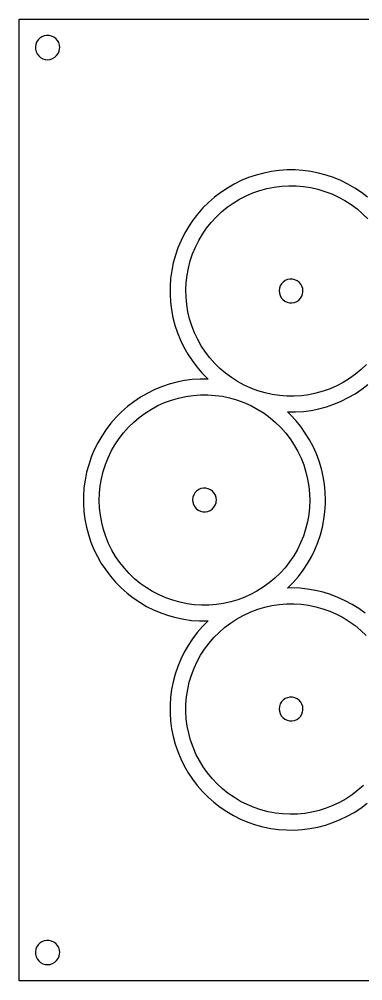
# Model space of a CAD drawing. Header units: millimetres. Extents: x 0 to 340, y 0 to 340.
# Drawn here: x 0 to 121.4, y 0 to 340 of the extents above; entities that cross this region are included whole.
import ezdxf

# ---------------------------------------------------------------- set-up
doc = ezdxf.new("R2010")
doc.units = ezdxf.units.MM

msp = doc.modelspace()

# ---------------------------------------------------------------- linework, layer by layer
at = {"layer": 'EXPERIMENTAL_CUT'}
for p, q in [((0, 0), (0, 340)), ((0, 340), (340, 340)), ((7.26, 333.31), (6.64, 332.68)), ((7.99, 333.8), (7.26, 333.31)), ((8.81, 334.13), (7.99, 333.8)), ((9.68, 334.29), (8.81, 334.13)), ((10.56, 334.26), (9.68, 334.29)), ((11.42, 334.06), (10.56, 334.26)), ((12.22, 333.68), (11.42, 334.06)), ((12.93, 333.15), (12.22, 333.68)), ((5.85, 331.12), (5.71, 330.25)), ((5.71, 330.25), (5.75, 329.36)), ((6.16, 331.94), (5.85, 331.12)), ((6.64, 332.68), (6.16, 331.94)), ((13.51, 332.49), (12.93, 333.15)), ((13.94, 331.72), (13.51, 332.49)), ((14.21, 330.88), (13.94, 331.72)), ((14.3, 330), (14.21, 330.88)), ((14.27, 329.51), (14.3, 330)), ((5.75, 329.36), (5.97, 328.51)), ((5.97, 328.51), (6.36, 327.72)), ((6.36, 327.72), (6.9, 327.02)), ((6.9, 327.02), (7.57, 326.45)), ((7.57, 326.45), (8.35, 326.03)), ((11.79, 326.09), (12.55, 326.54)), ((12.55, 326.54), (13.2, 327.13)), ((13.2, 327.13), (13.72, 327.84)), ((13.72, 327.84), (14.08, 328.65)), ((14.08, 328.65), (14.27, 329.51)), ((8.35, 326.03), (9.19, 325.78)), ((9.19, 325.78), (10.07, 325.7)), ((10.07, 325.7), (10.95, 325.81)), ((10.95, 325.81), (11.79, 326.09)), ((89.13, 286.14), (86.4, 285.6)), ((91.9, 286.5), (89.13, 286.14)), ((94.68, 286.69), (91.9, 286.5)), ((97.47, 286.69), (94.68, 286.69)), ((100.25, 286.51), (97.47, 286.69)), ((103.02, 286.15), (100.25, 286.51)), ((105.75, 285.6), (103.02, 286.15)), ((108.45, 284.89), (105.75, 285.6)), ((78.48, 282.92), (75.98, 281.69)), ((81.06, 283.98), (78.48, 282.92)), ((83.7, 284.88), (81.06, 283.98)), ((86.4, 285.6), (83.7, 284.88)), ((111.09, 283.99), (108.45, 284.89)), ((113.67, 282.93), (111.09, 283.99)), ((116.18, 281.7), (113.67, 282.93)), ((73.56, 280.3), (71.24, 278.76)), ((75.98, 281.69), (73.56, 280.3)), ((82.57, 278.57), (85.03, 279.43)), ((85.03, 279.43), (87.53, 280.11)), ((87.53, 280.11), (90.08, 280.62)), ((90.08, 280.62), (92.66, 280.95)), ((92.66, 280.95), (95.26, 281.1)), ((95.26, 281.1), (97.86, 281.07)), ((97.86, 281.07), (100.45, 280.85)), ((100.45, 280.85), (103.02, 280.46)), ((103.02, 280.46), (105.56, 279.89)), ((105.56, 279.89), (108.05, 279.14)), ((108.05, 279.14), (110.48, 278.22)), ((118.59, 280.32), (116.18, 281.7)), ((120.92, 278.77), (118.59, 280.32)), ((69.02, 277.06), (66.92, 275.23)), ((71.24, 278.76), (69.02, 277.06)), ((75.65, 274.99), (77.87, 276.34)), ((77.87, 276.34), (80.18, 277.54)), ((80.18, 277.54), (82.57, 278.57)), ((110.48, 278.22), (112.84, 277.13)), ((112.84, 277.13), (115.12, 275.88)), ((115.12, 275.88), (117.3, 274.47)), ((123.14, 277.08), (120.92, 278.77)), ((64.94, 273.26), (63.1, 271.17)), ((66.92, 275.23), (64.94, 273.26)), ((71.52, 271.84), (73.53, 273.49)), ((73.53, 273.49), (75.65, 274.99)), ((117.3, 274.47), (119.39, 272.91)), ((119.39, 272.91), (121.36, 271.21)), ((61.39, 268.97), (59.83, 266.65)), ((63.1, 271.17), (61.39, 268.97)), ((67.87, 268.14), (69.63, 270.06)), ((69.63, 270.06), (71.52, 271.84)), ((121.36, 271.21), (123.2, 269.38)), ((59.83, 266.65), (58.43, 264.24)), ((64.76, 263.97), (66.24, 266.11)), ((66.24, 266.11), (67.87, 268.14)), ((58.43, 264.24), (57.18, 261.75)), ((63.44, 261.74), (64.76, 263.97)), ((56.1, 259.17), (55.19, 256.54)), ((57.18, 261.75), (56.1, 259.17)), ((61.27, 257.01), (62.27, 259.41)), ((62.27, 259.41), (63.44, 261.74)), ((55.19, 256.54), (54.46, 253.85)), ((60.44, 254.55), (61.27, 257.01)), ((54.46, 253.85), (53.9, 251.12)), ((59.31, 249.48), (59.79, 252.03)), ((59.79, 252.03), (60.44, 254.55)), ((53.52, 248.35), (53.32, 245.57)), ((53.9, 251.12), (53.52, 248.35)), ((59.01, 246.89), (59.31, 249.48)), ((53.32, 245.57), (53.3, 242.78)), ((58.89, 244.3), (59.01, 246.89)), ((92, 244.86), (91.89, 244)), ((92.28, 245.69), (92, 244.86)), ((92.73, 246.43), (92.28, 245.69)), ((93.33, 247.07), (92.73, 246.43)), ((94.04, 247.58), (93.33, 247.07)), ((94.84, 247.92), (94.04, 247.58)), ((95.7, 248.09), (94.84, 247.92)), ((96.57, 248.08), (95.7, 248.09)), ((97.42, 247.89), (96.57, 248.08)), ((98.21, 247.53), (97.42, 247.89)), ((98.92, 247.02), (98.21, 247.53)), ((99.5, 246.37), (98.92, 247.02)), ((99.93, 245.61), (99.5, 246.37)), ((100.2, 244.78), (99.93, 245.61)), ((53.3, 242.78), (53.47, 240)), ((58.96, 241.7), (58.89, 244.3)), ((59.2, 239.11), (58.96, 241.7)), ((91.89, 244), (91.96, 243.13)), ((91.96, 243.13), (92.21, 242.29)), ((92.21, 242.29), (92.63, 241.53)), ((92.63, 241.53), (93.2, 240.86)), ((99.39, 241.32), (99.86, 242.06)), ((99.86, 242.06), (100.16, 242.87)), ((100.16, 242.87), (100.26, 243.39)), ((100.29, 243.91), (100.2, 244.78)), ((100.26, 243.39), (100.29, 243.91)), ((53.47, 240), (53.81, 237.23)), ((59.63, 236.54), (59.2, 239.11)), ((93.2, 240.86), (93.89, 240.33)), ((93.89, 240.33), (94.68, 239.96)), ((94.68, 239.96), (95.52, 239.75)), ((95.52, 239.75), (96.4, 239.72)), ((96.4, 239.72), (97.25, 239.88)), ((97.25, 239.88), (98.06, 240.2)), ((98.06, 240.2), (98.79, 240.69)), ((98.79, 240.69), (99.39, 241.32)), ((53.81, 237.23), (54.34, 234.49)), ((60.23, 234.01), (59.63, 236.54)), ((54.34, 234.49), (55.04, 231.79)), ((55.04, 231.79), (55.92, 229.14)), ((61.01, 231.53), (60.23, 234.01)), ((61.96, 229.11), (61.01, 231.53)), ((55.92, 229.14), (56.97, 226.56)), ((63.08, 226.77), (61.96, 229.11)), ((56.97, 226.56), (58.18, 224.05)), ((64.35, 224.5), (63.08, 226.77)), ((65.79, 222.33), (64.35, 224.5)), ((58.18, 224.05), (59.55, 221.62)), ((59.55, 221.62), (61.08, 219.29)), ((67.37, 220.27), (65.79, 222.33)), ((61.08, 219.29), (62.76, 217.06)), ((69.09, 218.32), (67.37, 220.27)), ((70.94, 216.5), (69.09, 218.32)), ((122.73, 217.95), (120.85, 216.15)), ((62.76, 217.06), (64.58, 214.95)), ((64.58, 214.95), (66.72, 212.78)), ((72.92, 214.81), (70.94, 216.5)), ((75.01, 213.26), (72.92, 214.81)), ((118.85, 214.49), (116.74, 212.97)), ((120.85, 216.15), (118.85, 214.49)), ((52.95, 210.93), (50.31, 210.02)), ((55.65, 211.66), (52.95, 210.93)), ((58.38, 212.21), (55.65, 211.66)), ((61.14, 212.58), (58.38, 212.21)), ((63.93, 212.77), (61.14, 212.58)), ((66.72, 212.78), (63.93, 212.77)), ((77.2, 211.86), (75.01, 213.26)), ((79.49, 210.62), (77.2, 211.86)), ((114.53, 211.6), (112.23, 210.39)), ((116.74, 212.97), (114.53, 211.6)), ((121.06, 209.15), (123.27, 210.85)), ((45.24, 207.71), (42.83, 206.32)), ((47.74, 208.95), (45.24, 207.71)), ((50.31, 210.02), (47.74, 208.95)), ((81.85, 209.54), (79.49, 210.62)), ((84.38, 208.6), (81.85, 209.54)), ((86.87, 207.87), (84.38, 208.6)), ((89.41, 207.31), (86.87, 207.87)), ((104.89, 207.77), (102.35, 207.24)), ((107.4, 208.47), (104.89, 207.77)), ((109.85, 209.35), (107.4, 208.47)), ((112.23, 210.39), (109.85, 209.35)), ((116.32, 206.2), (118.74, 207.59)), ((118.74, 207.59), (121.06, 209.15)), ((40.51, 204.76), (38.3, 203.06)), ((42.83, 206.32), (40.51, 204.76)), ((49.02, 203.36), (51.39, 204.43)), ((51.39, 204.43), (53.83, 205.33)), ((53.83, 205.33), (56.33, 206.06)), ((56.33, 206.06), (58.87, 206.61)), ((58.87, 206.61), (61.44, 206.98)), ((61.44, 206.98), (64.03, 207.17)), ((64.03, 207.17), (66.63, 207.18)), ((66.63, 207.18), (69.23, 207.01)), ((69.23, 207.01), (71.81, 206.66)), ((71.81, 206.66), (74.35, 206.13)), ((74.35, 206.13), (76.85, 205.42)), ((76.85, 205.42), (79.71, 204.37)), ((79.71, 204.37), (82.08, 203.29)), ((91.98, 206.94), (89.41, 207.31)), ((94.58, 206.74), (91.98, 206.94)), ((97.18, 206.73), (94.58, 206.74)), ((99.77, 206.89), (97.18, 206.73)), ((102.35, 207.24), (99.77, 206.89)), ((111.25, 203.89), (113.83, 204.96)), ((113.83, 204.96), (116.32, 206.2)), ((36.2, 201.22), (34.23, 199.25)), ((38.3, 203.06), (36.2, 201.22)), ((42.43, 199.21), (44.53, 200.74)), ((44.53, 200.74), (46.73, 202.13)), ((46.73, 202.13), (49.02, 203.36)), ((82.08, 203.29), (84.36, 202.05)), ((84.36, 202.05), (86.55, 200.65)), ((86.55, 200.65), (88.64, 199.1)), ((94.85, 201.13), (97.64, 201.14)), ((95.84, 200.17), (94.85, 201.13)), ((97.64, 201.14), (100.42, 201.33)), ((100.42, 201.33), (103.19, 201.7)), ((103.19, 201.7), (105.92, 202.25)), ((105.92, 202.25), (108.61, 202.98)), ((108.61, 202.98), (111.25, 203.89)), ((34.23, 199.25), (32.39, 197.15)), ((38.59, 195.71), (40.45, 197.53)), ((40.45, 197.53), (42.43, 199.21)), ((88.64, 199.1), (90.62, 197.41)), ((90.62, 197.41), (92.47, 195.59)), ((97.74, 198.12), (95.84, 200.17)), ((99.5, 195.96), (97.74, 198.12)), ((30.69, 194.94), (29.14, 192.62)), ((32.39, 197.15), (30.69, 194.94)), ((36.86, 193.77), (38.59, 195.71)), ((92.47, 195.59), (94.2, 193.64)), ((101.12, 193.69), (99.5, 195.96)), ((29.14, 192.62), (27.75, 190.21)), ((33.83, 189.55), (35.27, 191.71)), ((35.27, 191.71), (36.86, 193.77)), ((94.2, 193.64), (95.78, 191.58)), ((95.78, 191.58), (97.21, 189.41)), ((102.59, 191.32), (101.12, 193.69)), ((103.9, 188.86), (102.59, 191.32)), ((26.51, 187.71), (25.44, 185.13)), ((27.75, 190.21), (26.51, 187.71)), ((31.41, 184.95), (32.54, 187.29)), ((32.54, 187.29), (33.83, 189.55)), ((97.21, 189.41), (98.49, 187.14)), ((98.49, 187.14), (99.61, 184.8)), ((105.04, 186.31), (103.9, 188.86)), ((25.44, 185.13), (24.54, 182.49)), ((30.45, 182.53), (31.41, 184.95)), ((99.61, 184.8), (100.56, 182.38)), ((106.02, 183.7), (105.04, 186.31)), ((106.83, 181.03), (106.02, 183.7)), ((24.54, 182.49), (23.81, 179.8)), ((29.66, 180.05), (30.45, 182.53)), ((100.56, 182.38), (101.33, 179.9)), ((107.46, 178.32), (106.83, 181.03)), ((23.26, 177.07), (22.89, 174.3)), ((23.81, 179.8), (23.26, 177.07)), ((28.61, 174.96), (29.04, 177.53)), ((29.04, 177.53), (29.66, 180.05)), ((101.33, 179.9), (101.94, 177.37)), ((101.94, 177.37), (102.36, 174.8)), ((107.91, 175.56), (107.46, 178.32)), ((22.89, 174.3), (22.7, 171.52)), ((28.35, 172.38), (28.61, 174.96)), ((63.43, 173.67), (62.71, 173.16)), ((64.23, 174.01), (63.43, 173.67)), ((65.08, 174.18), (64.23, 174.01)), ((65.95, 174.17), (65.08, 174.18)), ((66.81, 173.98), (65.95, 174.17)), ((67.6, 173.62), (66.81, 173.98)), ((68.3, 173.11), (67.6, 173.62)), ((102.36, 174.8), (102.61, 172.21)), ((108.18, 172.79), (107.91, 175.56)), ((22.7, 171.52), (22.69, 168.73)), ((28.28, 169.78), (28.35, 172.38)), ((61.38, 170.95), (61.28, 170.09)), ((61.28, 170.09), (61.35, 169.22)), ((61.67, 171.78), (61.38, 170.95)), ((62.12, 172.52), (61.67, 171.78)), ((62.71, 173.16), (62.12, 172.52)), ((68.88, 172.45), (68.3, 173.11)), ((69.32, 171.7), (68.88, 172.45)), ((69.58, 170.87), (69.32, 171.7)), ((69.67, 170), (69.58, 170.87)), ((69.64, 169.48), (69.67, 170)), ((102.67, 170), (102.58, 167.4)), ((102.61, 172.21), (102.67, 170)), ((108.27, 170), (108.18, 172.79)), ((108.25, 168.62), (108.27, 170)), ((22.69, 168.73), (22.87, 165.95)), ((28.38, 167.18), (28.28, 169.78)), ((28.67, 164.6), (28.38, 167.18)), ((61.35, 169.22), (61.6, 168.38)), ((61.6, 168.38), (62.02, 167.62)), ((62.02, 167.62), (62.58, 166.95)), ((62.58, 166.95), (63.28, 166.42)), ((67.45, 166.29), (68.17, 166.78)), ((68.17, 166.78), (68.78, 167.41)), ((68.78, 167.41), (69.24, 168.15)), ((69.24, 168.15), (69.55, 168.96)), ((69.55, 168.96), (69.64, 169.48)), ((102.58, 167.4), (102.31, 164.82)), ((108.07, 165.84), (108.25, 168.62)), ((22.87, 165.95), (23.22, 163.18)), ((29.14, 162.04), (28.67, 164.6)), ((63.28, 166.42), (64.06, 166.04)), ((64.06, 166.04), (64.91, 165.84)), ((64.91, 165.84), (65.78, 165.81)), ((65.78, 165.81), (66.64, 165.96)), ((66.64, 165.96), (67.45, 166.29)), ((102.31, 164.82), (101.86, 162.25)), ((107.71, 163.07), (108.07, 165.84)), ((23.22, 163.18), (23.76, 160.44)), ((23.76, 160.44), (24.47, 157.75)), ((29.78, 159.52), (29.14, 162.04)), ((101.86, 162.25), (101.23, 159.73)), ((106.45, 157.64), (107.17, 160.34)), ((107.17, 160.34), (107.71, 163.07)), ((24.47, 157.75), (25.35, 155.1)), ((30.6, 157.05), (29.78, 159.52)), ((31.59, 154.65), (30.6, 157.05)), ((100.43, 157.26), (99.45, 154.85)), ((101.23, 159.73), (100.43, 157.26)), ((105.56, 155), (106.45, 157.64)), ((25.35, 155.1), (26.41, 152.52)), ((32.75, 152.32), (31.59, 154.65)), ((99.45, 154.85), (98.31, 152.51)), ((104.5, 152.42), (105.56, 155)), ((26.41, 152.52), (27.63, 150.01)), ((27.63, 150.01), (29.01, 147.59)), ((34.06, 150.07), (32.75, 152.32)), ((35.53, 147.93), (34.06, 150.07)), ((97.01, 150.26), (95.55, 148.11)), ((98.31, 152.51), (97.01, 150.26)), ((101.88, 147.5), (103.27, 149.91)), ((103.27, 149.91), (104.5, 152.42)), ((29.01, 147.59), (30.55, 145.26)), ((37.15, 145.89), (35.53, 147.93)), ((95.55, 148.11), (93.95, 146.06)), ((100.34, 145.17), (101.88, 147.5)), ((30.55, 145.26), (32.23, 143.04)), ((32.23, 143.04), (34.06, 140.93)), ((38.9, 143.97), (37.15, 145.89)), ((40.78, 142.18), (38.9, 143.97)), ((92.21, 144.13), (90.33, 142.33)), ((93.95, 146.06), (92.21, 144.13)), ((96.81, 140.85), (98.65, 142.95)), ((98.65, 142.95), (100.34, 145.17)), ((34.06, 140.93), (36.02, 138.95)), ((42.79, 140.52), (40.78, 142.18)), ((44.9, 139.01), (42.79, 140.52)), ((88.34, 140.66), (86.23, 139.13)), ((90.33, 142.33), (88.34, 140.66)), ((94.85, 138.87), (96.81, 140.85)), ((36.02, 138.95), (38.1, 137.1)), ((38.1, 137.1), (40.31, 135.38)), ((47.12, 137.65), (44.9, 139.01)), ((49.42, 136.44), (47.12, 137.65)), ((51.8, 135.4), (49.42, 136.44)), ((81.73, 136.54), (79.71, 135.63)), ((84.03, 137.76), (81.73, 136.54)), ((86.23, 139.13), (84.03, 137.76)), ((96.37, 138.89), (94.85, 138.87)), ((99.16, 138.78), (96.37, 138.89)), ((101.93, 138.49), (99.16, 138.78)), ((104.68, 138.02), (101.93, 138.49)), ((107.39, 137.37), (104.68, 138.02)), ((110.06, 136.55), (107.39, 137.37)), ((112.66, 135.55), (110.06, 136.55)), ((40.31, 135.38), (42.61, 133.82)), ((42.61, 133.82), (45.02, 132.4)), ((54.25, 134.53), (51.8, 135.4)), ((56.76, 133.84), (54.25, 134.53)), ((59.31, 133.32), (56.76, 133.84)), ((61.88, 132.97), (59.31, 133.32)), ((64.48, 132.81), (61.88, 132.97)), ((67.08, 132.83), (64.48, 132.81)), ((69.67, 133.04), (67.08, 132.83)), ((72.24, 133.42), (69.67, 133.04)), ((74.78, 133.98), (72.24, 133.42)), ((77.28, 134.72), (74.78, 133.98)), ((79.71, 135.63), (77.28, 134.72)), ((86.78, 132.11), (89.32, 132.67)), ((89.32, 132.67), (91.89, 133.05)), ((91.89, 133.05), (94.49, 133.26)), ((94.49, 133.26), (97.09, 133.28)), ((97.09, 133.28), (99.68, 133.12)), ((99.68, 133.12), (102.26, 132.77)), ((102.26, 132.77), (104.81, 132.25)), ((115.2, 134.39), (112.66, 135.55)), ((117.65, 133.06), (115.2, 134.39)), ((120.01, 131.58), (117.65, 133.06)), ((45.02, 132.4), (47.51, 131.15)), ((47.51, 131.15), (50.08, 130.06)), ((50.08, 130.06), (52.71, 129.15)), ((79.09, 129.18), (81.85, 130.46)), ((81.85, 130.46), (84.29, 131.37)), ((84.29, 131.37), (86.78, 132.11)), ((104.81, 132.25), (107.31, 131.56)), ((107.31, 131.56), (109.76, 130.69)), ((109.76, 130.69), (112.14, 129.65)), ((112.14, 129.65), (114.45, 128.44)), ((122.27, 129.95), (120.01, 131.58)), ((52.71, 129.15), (55.4, 128.4)), ((55.4, 128.4), (58.13, 127.83)), ((58.13, 127.83), (60.89, 127.45)), ((60.89, 127.45), (63.68, 127.24)), ((63.68, 127.24), (66.72, 127.22)), ((66.72, 127.22), (64.75, 125.24)), ((72.57, 124.91), (74.65, 126.49)), ((74.65, 126.49), (76.82, 127.91)), ((76.82, 127.91), (79.09, 129.18)), ((114.45, 128.44), (116.66, 127.08)), ((116.66, 127.08), (118.78, 125.57)), ((62.92, 123.14), (61.23, 120.92)), ((64.75, 125.24), (62.92, 123.14)), ((68.79, 121.36), (70.62, 123.2)), ((70.62, 123.2), (72.57, 124.91)), ((118.78, 125.57), (120.78, 123.91)), ((120.78, 123.91), (122.67, 122.12)), ((61.23, 120.92), (59.68, 118.59)), ((65.53, 117.3), (67.09, 119.39)), ((67.09, 119.39), (68.79, 121.36)), ((58.3, 116.18), (57.07, 113.67)), ((59.68, 118.59), (58.3, 116.18)), ((64.12, 115.12), (65.53, 117.3)), ((57.07, 113.67), (56.01, 111.09)), ((61.78, 110.48), (62.87, 112.84)), ((62.87, 112.84), (64.12, 115.12)), ((56.01, 111.09), (55.11, 108.45)), ((60.86, 108.05), (61.78, 110.48)), ((54.4, 105.75), (53.85, 103.02)), ((55.11, 108.45), (54.4, 105.75)), ((59.54, 103.02), (60.11, 105.56)), ((60.11, 105.56), (60.86, 108.05)), ((53.85, 103.02), (53.49, 100.25)), ((59.15, 100.45), (59.54, 103.02)), ((53.49, 100.25), (53.31, 97.47)), ((58.93, 97.86), (59.15, 100.45)), ((92.73, 98.61), (92.28, 97.87)), ((93.33, 99.25), (92.73, 98.61)), ((94.04, 99.76), (93.33, 99.25)), ((94.84, 100.1), (94.04, 99.76)), ((95.7, 100.27), (94.84, 100.1)), ((96.57, 100.26), (95.7, 100.27)), ((97.42, 100.07), (96.57, 100.26)), ((98.21, 99.71), (97.42, 100.07)), ((98.92, 99.2), (98.21, 99.71)), ((99.5, 98.54), (98.92, 99.2)), ((53.31, 97.47), (53.31, 94.68)), ((58.9, 95.26), (58.93, 97.86)), ((59.05, 92.66), (58.9, 95.26)), ((92, 97.04), (91.89, 96.18)), ((91.89, 96.18), (91.96, 95.31)), ((91.96, 95.31), (92.21, 94.47)), ((92.28, 97.87), (92, 97.04)), ((99.93, 97.79), (99.5, 98.54)), ((100.2, 96.96), (99.93, 97.79)), ((100.16, 95.05), (100.26, 95.57)), ((100.29, 96.09), (100.2, 96.96)), ((100.26, 95.57), (100.29, 96.09)), ((53.31, 94.68), (53.5, 91.9)), ((53.5, 91.9), (53.86, 89.13)), ((59.38, 90.08), (59.05, 92.66)), ((92.21, 94.47), (92.63, 93.71)), ((92.63, 93.71), (93.2, 93.04)), ((93.2, 93.04), (93.89, 92.51)), ((93.89, 92.51), (94.68, 92.13)), ((94.68, 92.13), (95.52, 91.93)), ((95.52, 91.93), (96.4, 91.9)), ((96.4, 91.9), (97.25, 92.05)), ((97.25, 92.05), (98.06, 92.38)), ((98.06, 92.38), (98.79, 92.87)), ((98.79, 92.87), (99.39, 93.5)), ((99.39, 93.5), (99.86, 94.23)), ((99.86, 94.23), (100.16, 95.05)), ((53.86, 89.13), (54.4, 86.4)), ((59.89, 87.53), (59.38, 90.08)), ((54.4, 86.4), (55.12, 83.7)), ((60.57, 85.03), (59.89, 87.53)), ((61.43, 82.57), (60.57, 85.03)), ((55.12, 83.7), (56.02, 81.06)), ((62.46, 80.18), (61.43, 82.57)), ((56.02, 81.06), (57.08, 78.48)), ((57.08, 78.48), (58.31, 75.98)), ((63.66, 77.87), (62.46, 80.18)), ((58.31, 75.98), (59.7, 73.56)), ((65.01, 75.65), (63.66, 77.87)), ((66.51, 73.53), (65.01, 75.65)), ((59.7, 73.56), (61.24, 71.24)), ((68.16, 71.52), (66.51, 73.53)), ((69.94, 69.63), (68.16, 71.52)), ((61.24, 71.24), (62.94, 69.02)), ((62.94, 69.02), (64.77, 66.92)), ((71.86, 67.87), (69.94, 69.63)), ((121.68, 69.09), (119.73, 67.37)), ((64.77, 66.92), (66.74, 64.94)), ((66.74, 64.94), (68.83, 63.1)), ((73.89, 66.24), (71.86, 67.87)), ((76.03, 64.76), (73.89, 66.24)), ((78.26, 63.44), (76.03, 64.76)), ((117.67, 65.79), (115.5, 64.35)), ((119.73, 67.37), (117.67, 65.79)), ((68.83, 63.1), (71.03, 61.39)), ((71.03, 61.39), (73.35, 59.83)), ((80.59, 62.27), (78.26, 63.44)), ((82.99, 61.27), (80.59, 62.27)), ((85.45, 60.44), (82.99, 61.27)), ((110.89, 61.96), (108.47, 61.01)), ((113.23, 63.08), (110.89, 61.96)), ((115.5, 64.35), (113.23, 63.08)), ((120.71, 61.08), (122.94, 62.76)), ((73.35, 59.83), (75.76, 58.43)), ((75.76, 58.43), (78.25, 57.18)), ((87.97, 59.79), (85.45, 60.44)), ((90.52, 59.31), (87.97, 59.79)), ((93.11, 59.01), (90.52, 59.31)), ((95.7, 58.89), (93.11, 59.01)), ((98.3, 58.96), (95.7, 58.89)), ((100.89, 59.2), (98.3, 58.96)), ((103.46, 59.63), (100.89, 59.2)), ((105.99, 60.23), (103.46, 59.63)), ((108.47, 61.01), (105.99, 60.23)), ((113.44, 56.97), (115.95, 58.18)), ((115.95, 58.18), (118.38, 59.55)), ((118.38, 59.55), (120.71, 61.08)), ((78.25, 57.18), (80.83, 56.1)), ((80.83, 56.1), (83.46, 55.19)), ((83.46, 55.19), (86.15, 54.46)), ((86.15, 54.46), (88.88, 53.9)), ((105.51, 54.34), (108.21, 55.04)), ((108.21, 55.04), (110.86, 55.92)), ((110.86, 55.92), (113.44, 56.97)), ((88.88, 53.9), (91.65, 53.52)), ((91.65, 53.52), (94.43, 53.32)), ((94.43, 53.32), (97.22, 53.3)), ((97.22, 53.3), (100, 53.47)), ((100, 53.47), (102.77, 53.81)), ((102.77, 53.81), (105.51, 54.34)), ((7.99, 13.8), (7.26, 13.31)), ((8.81, 14.13), (7.99, 13.8)), ((9.68, 14.29), (8.81, 14.13)), ((10.56, 14.26), (9.68, 14.29)), ((11.42, 14.06), (10.56, 14.26)), ((12.22, 13.68), (11.42, 14.06)), ((12.93, 13.15), (12.22, 13.68)), ((5.85, 11.12), (5.71, 10.25)), ((5.71, 10.25), (5.75, 9.36)), ((6.16, 11.94), (5.85, 11.12)), ((6.64, 12.68), (6.16, 11.94)), ((7.26, 13.31), (6.64, 12.68)), ((13.51, 12.49), (12.93, 13.15)), ((13.94, 11.72), (13.51, 12.49)), ((14.21, 10.88), (13.94, 11.72)), ((14.3, 10), (14.21, 10.88)), ((5.75, 9.36), (5.97, 8.51)), ((5.97, 8.51), (6.36, 7.72)), ((6.36, 7.72), (6.9, 7.02)), ((6.9, 7.02), (7.57, 6.45)), ((12.55, 6.54), (13.2, 7.13)), ((13.2, 7.13), (13.72, 7.84)), ((13.72, 7.84), (14.08, 8.65)), ((14.08, 8.65), (14.27, 9.51)), ((14.27, 9.51), (14.3, 10)), ((7.57, 6.45), (8.35, 6.03)), ((8.35, 6.03), (9.19, 5.78)), ((9.19, 5.78), (10.07, 5.7)), ((10.07, 5.7), (10.95, 5.81)), ((10.95, 5.81), (11.79, 6.09)), ((11.79, 6.09), (12.55, 6.54)), ((340, 0), (0, 0))]:
    msp.add_line(p, q, dxfattribs=at)

doc.saveas('drawing.dxf')
